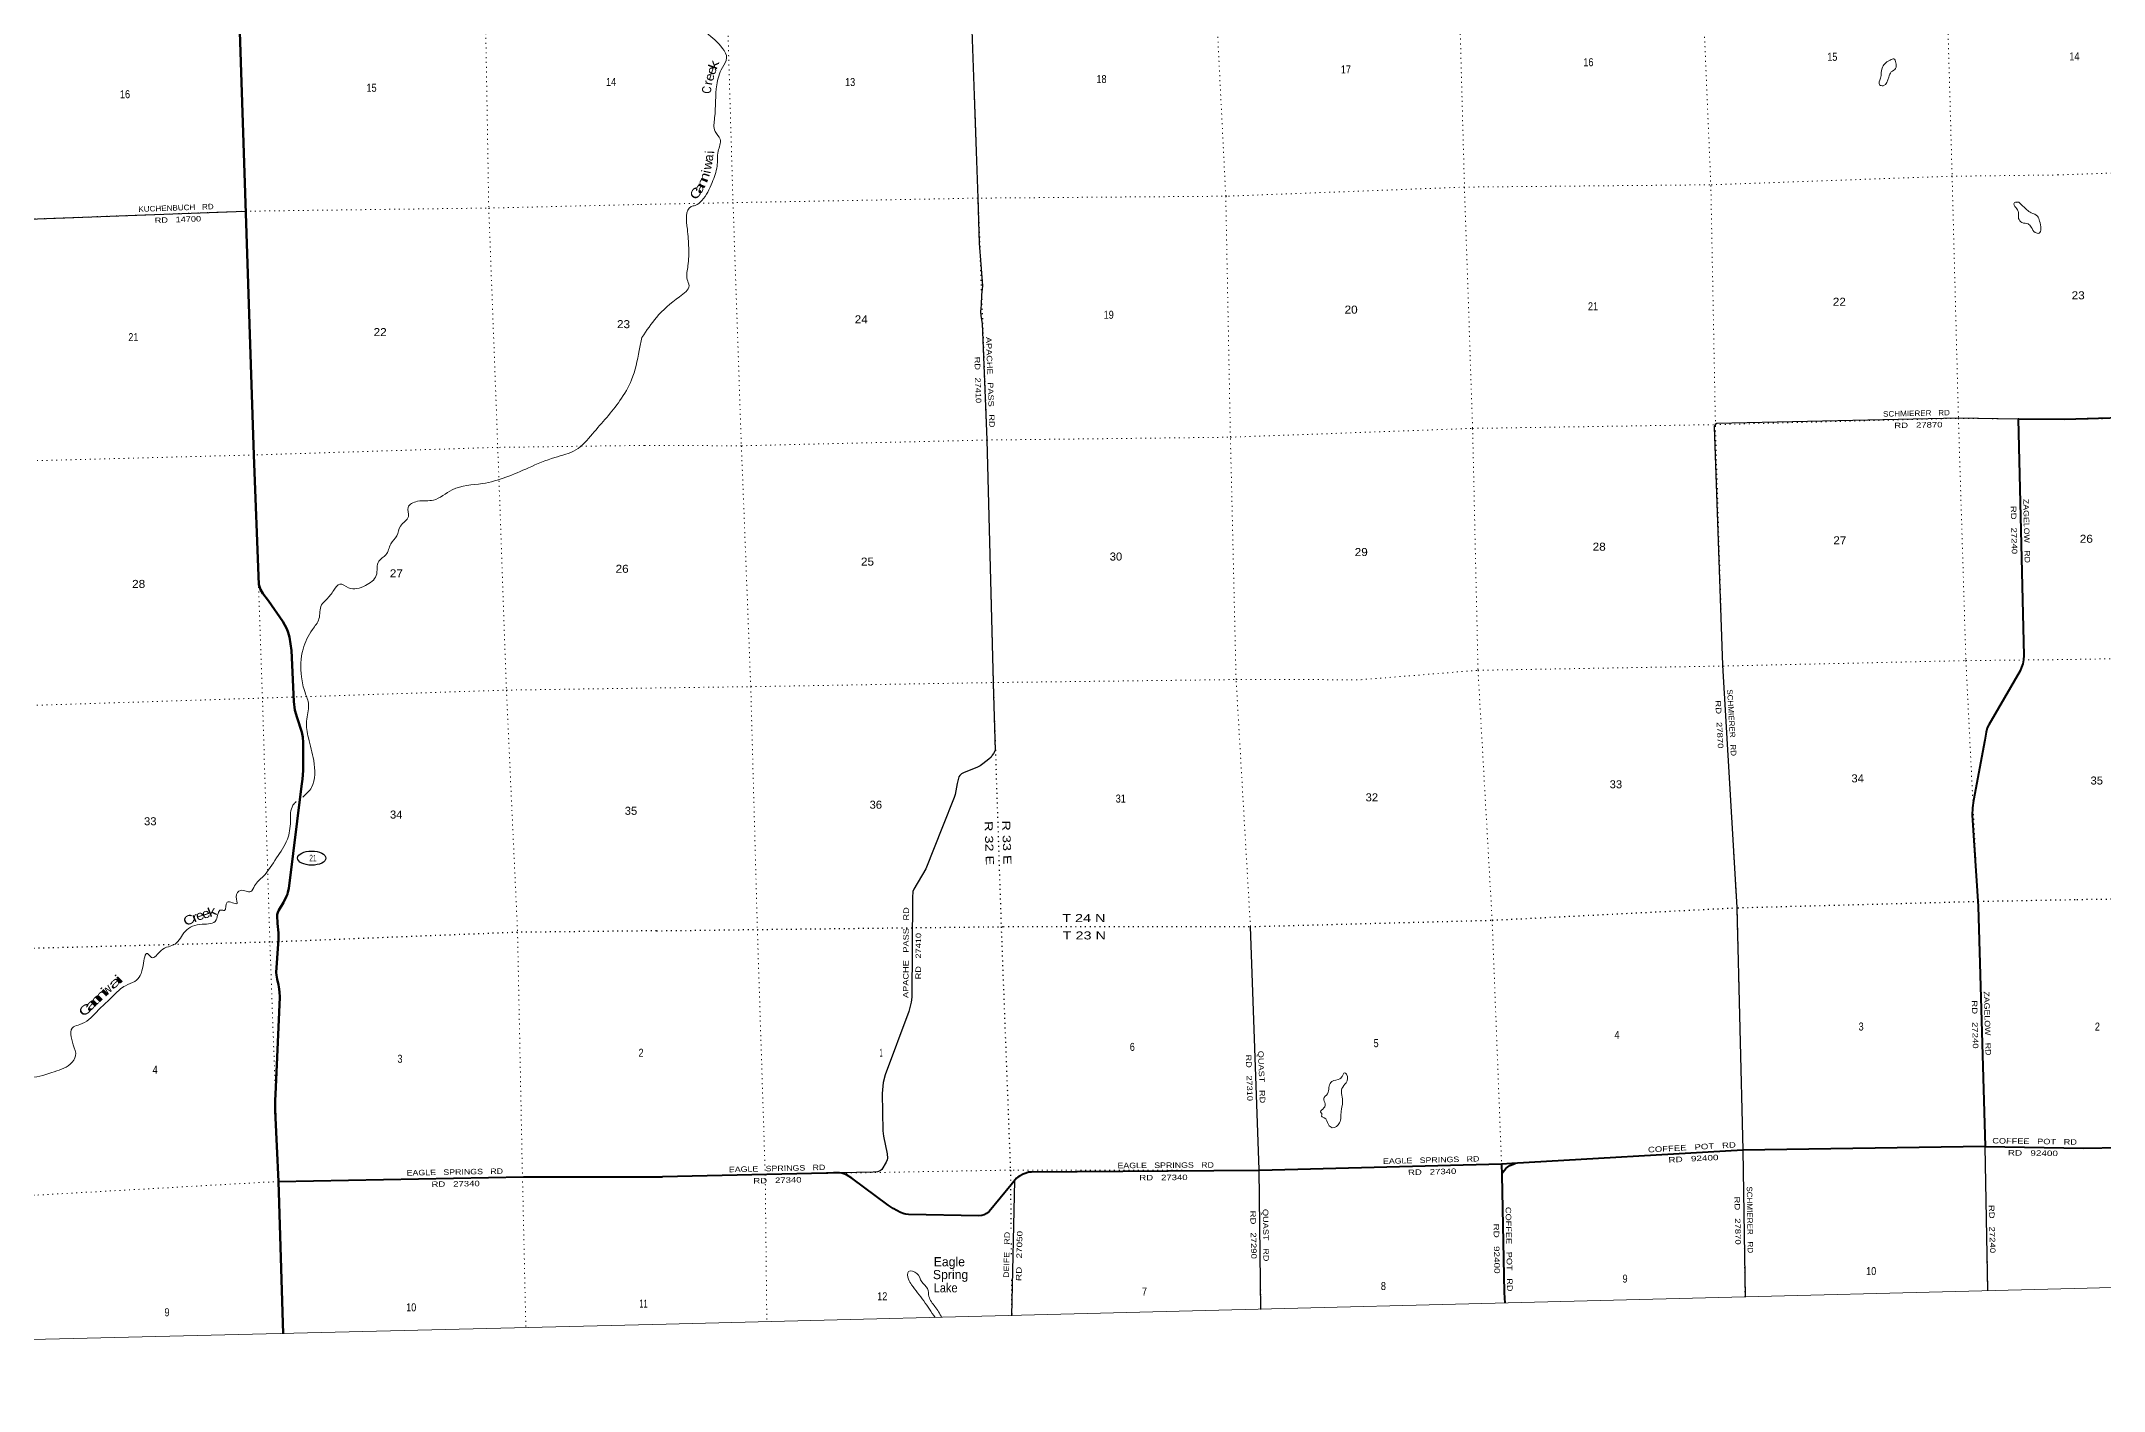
# Model space of a CAD drawing. Header units: feet. Extents: x 493183 to 745759, y 5472 to 195788.
# Drawn here: x 545696 to 590797, y 5472 to 34981 of the extents above; entities that cross this region are included whole.
import ezdxf
from ezdxf.enums import TextEntityAlignment as Align

# ---------------------------------------------------------------- set-up
doc = ezdxf.new("R2010")
doc.units = ezdxf.units.FT
doc.header["$LTSCALE"] = 70
doc.linetypes.add('DOTTED', pattern=[1.5, 0.3, -1.2])
for name, color, linetype, lineweight in [('17', 7, 'Continuous', 25), ('23', 7, 'Continuous', 70), ('26', 7, 'Continuous', 40), ('27', 7, 'Continuous', 13), ('29', 7, 'Continuous', 25), ('39', 7, 'Continuous', 13), ('4', 7, 'Continuous', 13), ('6', 7, 'DOTTED', 25), ('7', 7, 'DOTTED', 13)]:
    doc.layers.add(name, color=color, linetype=linetype, lineweight=lineweight)
doc.layers.add('30', color=7, linetype='Continuous')
doc.layers.add('41', color=7, linetype='Continuous')

msp = doc.modelspace()

# ---------------------------------------------------------------- linework, layer by layer
at = {"layer": '17'}
msp.add_ellipse((551610.7, 17118.67), major_axis=(309.24, -1), ratio=0.500121, dxfattribs=at)
at = {"layer": '23'}
msp.add_line((550886.18, 10048.26), (550983.95, 6719.19), dxfattribs=at)
msp.add_lwpolyline([(549994.65, 36510.94), (550346.94, 25927.27), (550451.41, 23098.38), (550487.26, 22990.76), (550537.78, 22906.92), (550668.42, 22744.81), (550979.02, 22292.78), (551064.87, 22133.79), (551096.74, 22050.09), (551124.06, 21947.63), (551148.52, 21806.95), (551165.08, 21660.43), (551217.73, 20543.22), (551240.32, 20354.32), (551288.53, 20188.21), (551394.59, 19874.36), (551415.42, 19762.18), (551424.22, 19643.32), (551423.38, 19036.74), (551410.94, 18844.95), (551386.36, 18693.22), (551107.31, 16455.61), (551089.77, 16371.17), (551077.82, 16333.3), (551059.03, 16285.17), (550991.77, 16150.55), (550891.14, 15980.86), (550866.7, 15928.73), (550856.74, 15888.87), (550855.69, 15863.13), (550859.8, 15689.91), (550881.64, 15481.32), (550885.06, 15388.23), (550881.64, 15309.93), (550874.42, 15242.87), (550834.95, 14615.18), (550836.82, 14559.58), (550852.52, 14468.49), (550880.64, 14350.32), (550890.63, 14304.15), (550904.54, 14192.88), (550910.11, 14076.89), (550825.95, 12107.97), (550810.8, 11813.37), (550810.06, 11589.66), (550884.94, 10047.97)], dxfattribs=at)
at = {"layer": '26'}
for p, q in [((577855.41, 10439.22), (577628.54, 10429.44)), ((577628.54, 10429.44), (577632.44, 10193.61))]:
    msp.add_line(p, q, dxfattribs=at)
for points in [[(589936.21, 26709.72), (588943.47, 26720.16), (588923.43, 26720.79), (589046.62, 21552.78), (589038.75, 21453.08), (589023.82, 21366.43), (588999.93, 21291.73), (588965.8, 21216.82), (588285.25, 20033.96), (588250.44, 19966.62), (588227.66, 19869.71), (588194.33, 19699.84), (587949.29, 18375.53), (587927.81, 18219.98), (587922.57, 18056.65), (588049.59, 16065.81), (588201.29, 10812.66), (590352.68, 10778.09)], [(597895.67, 26939.93), (589936.21, 26709.72)], [(590352.68, 10778.09), (599254.69, 10934.88)], [(577628.54, 10429.44), (572336.95, 10287.64), (567352.56, 10253.72), (567286.94, 10247.91), (567233.19, 10232.97), (567164.51, 10209.07), (567083.89, 10167.24), (567051.04, 10142.59), (567022.53, 10118.93), (566906.16, 9975.81), (566424.71, 9394.99), (566364.25, 9345.57), (566316.47, 9318.68), (566265.71, 9300.75), (566200.85, 9294.31), (564657.34, 9327.56), (564599.48, 9332.12), (564563.64, 9341.08), (564483.02, 9370.96), (564321.77, 9460.6), (564216.69, 9533.41), (563418.92, 10123.92), (563306.5, 10194.12), (563249.77, 10218.02), (563204.98, 10229.97), (563148.24, 10235.95), (563018.16, 10235.75), (562870.52, 10231.46), (559284.04, 10147.72)], [(577631.95, 10222.99), (577722.93, 10328.77), (577758.76, 10360.14), (577812.51, 10394.5), (577923.81, 10441.29)], [(588201.29, 10812.66), (582907.92, 10729.94), (577855.41, 10439.22)], [(550886.18, 10048.26), (556238.4, 10150.1), (559284.04, 10147.72)], [(577632.44, 10193.61), (577683.02, 7622.18), (577698.73, 7386.65)]]:
    msp.add_lwpolyline(points, dxfattribs=at)
at = {"layer": '29'}
for p, q in [((588264.21, 7659.37), (588201.29, 10812.66)), ((566917.35, 7113.47), (566982, 10069.08))]:
    msp.add_line(p, q, dxfattribs=at)
for points in [[(565986.32, 36864.65), (566177.12, 31551.55), (566178.37, 31535.26), (566202.78, 30565.71), (566281.6, 29634.62), (566256.54, 29438.17), (566252.54, 29218.22), (566237.79, 29070.51), (566239.27, 28975.77), (566273.77, 28807.52), (566370.65, 26264.7), (566513.46, 20957.81), (566513.46, 20935.25), (566559, 19469.56), (566521.65, 19407.5), (566492.03, 19367.35), (566465.21, 19328.2), (566415.54, 19279.43), (566286.37, 19179.45), (566230.49, 19140.3), (566171.38, 19107.95), (565866.1, 18987.08), (565821.4, 18961.35), (565784.11, 18927.68), (565763.27, 18893.13), (565722.06, 18748.14), (565678.33, 18509.5), (565662.45, 18447.69), (565405.98, 17802.03)], [(536674.81, 30867.33), (539531.44, 30921.25), (544827.6, 31069.07), (550156.72, 31264.62)], [(588923.43, 26720.79), (587617.86, 26735.81), (582335.56, 26625.63), (582299.09, 26602.6), (582277.79, 26549.09), (582458.11, 21337.96), (582770.77, 16036.82), (582908.04, 10730.4), (582952.17, 7521.63)], [(565405.98, 17802.03), (565041.42, 16884.27), (564777.04, 16439.87), (564757.31, 16391.16), (564747.34, 16259.39), (564734.93, 14078.96), (564721.55, 13966.36), (564665.76, 13764.07), (564149.27, 12382.64), (564109, 12210.85), (564087.59, 11970.16), (564100.09, 11154.58), (564114.03, 11035.3), (564196.91, 10650.86), (564202.92, 10559.57), (564196.21, 10518.19), (564175.28, 10470.65), (564074.08, 10312), (564037.49, 10277.72), (563981.61, 10258.71), (563889.95, 10252), (563148.24, 10235.95)], [(572366.97, 7250.9), (572325.67, 10301.43), (572136.73, 15621.4)]]:
    msp.add_lwpolyline(points, dxfattribs=at)
at = {"layer": '39'}
msp.add_line((588895.94, 31453.42), (588884.99, 31459.54), dxfattribs=at)
for points in [[(562842.92, 41285.65), (562426.63, 41101.82), (561781.14, 40811.35), (561271.23, 40671.02), (560925.53, 40282.43), (560457.98, 39449.79), (560485.98, 39152.16), (560506.16, 38844.27), (560321.61, 38556.01), (560017.91, 37952.73), (559354.85, 36787.24), (559426.33, 36218.51), (559612.53, 35747.06), (560242.48, 35162.55), (560592.99, 34825.75), (560683.39, 34616.16), (560589.85, 34404.49), (560466.27, 34026.89), (560420.45, 33304.41), (560432.23, 33008.43), (560541.84, 32837.55), (560500.13, 32576.66), (560474.36, 32247.59), (560364.34, 31892.47), (560144.14, 31498.62), (559997.29, 31392.57), (559909.06, 31364.41), (559824.8, 30874.84), (559853.72, 30464.37), (559837.67, 30073.05), (559821.26, 29772.41), (559861.21, 29636.26), (559653.23, 29393.83), (559149.41, 28943.28), (558830.87, 28505.38)], [(586038.99, 34519.82), (586068.73, 34536.43), (586128.71, 34568.17), (586206.79, 34598.12), (586247.44, 34512.37), (586246.67, 34387.41), (586151.62, 34310.73), (586093.99, 34194.57), (585975.52, 34008.55), (585896.18, 34026.93), (585914.52, 34176.47), (585949.35, 34390.86), (586007.45, 34488.89), (586038.99, 34519.82)], [(588936.64, 31462.57), (588904.07, 31465.08), (588842.71, 31452.55), (588836.05, 31397.99), (588913.6, 31292.91), (588931.56, 31224.79), (588934.61, 31107.97), (589007.76, 31016.9), (589142.03, 30985.63), (589210.5, 30918.64), (589300.55, 30799.72), (589383.83, 30785.46), (589421.92, 30874.98), (589391.07, 31049.62), (589347.87, 31155.47), (589212.5, 31229.03), (589030.67, 31378.14), (588936.64, 31462.57)], [(558830.87, 28505.38), (558773.39, 28216.41), (558603.74, 27576.9), (558351.25, 27125.23), (557749.62, 26395.39), (557385.93, 26044.45), (556925.33, 25879.09), (556351, 25653.29), (555343.31, 25308.94), (554682.21, 25174.24), (554271.4, 24947.34), (553924.82, 24920.99), (553717.86, 24786.36), (553726.22, 24589.12), (553549.14, 24380.5), (553475.08, 24167.69), (553339.75, 23988.01), (553233.95, 23750.46), (553077.52, 23612.71), (553021.81, 23299.51), (552786.44, 23079.78), (552412.1, 23030.78), (552222.65, 23109.97), (552092.41, 22974.7), (551933.26, 22776.47), (551826.96, 22653.72), (551769.02, 22350.55), (551626.76, 22118.39), (551420.19, 21689.7), (551385.06, 21082.8), (551465.24, 20739.81), (551541.68, 20475.31), (551495.1, 20113.94), (551539.45, 19748.15), (551653.25, 19252.69), (551607.58, 18665.74), (551416.13, 18452.93)], [(551273.9, 18357.46), (551200.39, 18273.74), (551145.65, 17916.25), (551077.42, 17530.32), (550840.1, 17123.24), (550548.21, 16719.2), (550361.04, 16510.4), (550279, 16386.07), (550056.4, 16412.3), (549958.61, 16269.55), (549977.97, 16122.86), (549761.34, 16153.22), (549700.62, 15976.9), (549627.81, 15983.66), (549523.54, 15768.29), (549214.77, 15674.13), (548842.81, 15516.41), (548624.82, 15240.59), (548315.05, 15100.09), (548108.53, 14945.33), (548019.87, 15030.35), (547922.58, 14772.81), (547740.52, 14423.11), (547534.69, 14328.78), (547300.68, 14139.29), (546901.51, 13749.44), (546538.07, 13479.08), (546401.85, 13432.32), (546396.42, 13035.43), (546448.03, 12798.68), (546330.99, 12613.3), (545927.28, 12430.83), (545404.25, 12350.97), (545115.02, 12470.67), (544878.97, 12373.79), (544501.25, 12018.57), (544412.06, 11851.81), (544140.06, 11645.52), (543711.53, 11398.16), (543554.17, 11302.69), (543338.8, 11459.96), (543072.17, 11469.29), (542701.14, 11545.22), (542447.33, 11429.9), (542237.69, 11325.43), (542314.56, 11133.45), (542230.29, 10926.49), (542048.95, 10727.87), (541597.16, 10621.08), (540746.23, 10491.04), (540304.23, 10305.87), (539497.79, 9804), (539058.43, 9498.03), (538910.7, 9239.58), (538647.75, 8989.14)], [(573746.53, 11884.13), (573836.86, 11997.52), (573859.55, 12135.06), (573917.65, 12233.09), (574094, 12293.44), (574154.65, 12371.37), (574191.78, 12420.57), (574237.02, 12391.35), (574227.67, 12207.75), (574137.98, 12080.8), (574135.76, 11933.64), (574154.01, 11776.86), (574120.67, 11582.65), (574084.86, 11327.93), (573927.86, 11223.67), (573841.14, 11292.27), (573752.32, 11441.44), (573694.9, 11472.4), (573697.36, 11532.92), (573672.16, 11568.63), (573744.72, 11654.89), (573761.77, 11776.18), (573742, 11836.2), (573746.53, 11884.13)], [(565240.49, 7070.96), (564994.87, 7435.54), (564728.86, 7788.33), (564660.98, 7909.75), (564660.66, 8077.01), (564841.61, 8038.72), (564951.64, 7851.74), (565074.71, 7707.36), (565107.63, 7530.75), (565238.71, 7311.99), (565390.81, 7074.72)]]:
    msp.add_spline(points, degree=3, dxfattribs=at)
at = {"layer": '4'}
msp.add_lwpolyline([(493183.04, 189004.41), (524001.53, 189703.99), (554819.03, 190445.97), (585635.48, 191230.33), (616450.81, 192057.09), (647264.99, 192926.23), (678077.93, 193837.75), (708889.59, 194791.66), (739699.91, 195787.95), (745759.19, 12310.89), (714696.49, 11306.43), (683632.43, 10344.71), (652567.07, 9425.72), (621500.49, 8549.46), (590432.73, 7715.93), (559363.85, 6925.15), (528293.91, 6177.1), (497222.97, 5471.78)], close=True, dxfattribs=at)
at = {"layer": '6'}
for p, q in [((566902.52, 8690.48), (566904.96, 8430.51)), ((566910.01, 7894), (566917.35, 7113.47))]:
    msp.add_line(p, q, dxfattribs=at)
for points in [[(565640.61, 48408.2), (565798.97, 42194.63), (565984.63, 36870.4), (566178.27, 31550.38), (566373.14, 26260.61), (566511.74, 20957.5), (566685.7, 15616.89), (566887.42, 10297.04), (566899.84, 8976.05)], [(590210.56, 16214.36), (593322.38, 16261.45), (598637.68, 16189.65), (603814.75, 16157.56), (609175.99, 16622.73), (614517.87, 17051.27), (615375.46, 17052.83)], [(559150.76, 15529.62), (561355.37, 15558.64), (566734.15, 15619.98), (572128.65, 15621.22), (577422.46, 15761.28), (582793.69, 16034.06), (588053.15, 16173.35), (590210.56, 16214.36)], [(559150.76, 15529.62), (556111.45, 15495.53), (550694.77, 15281.69), (545351.2, 15139.66), (539985.92, 14975.08), (534730.71, 14880.28), (529379.09, 14905.98), (528088.86, 14944.33)]]:
    msp.add_lwpolyline(points, dxfattribs=at)
at = {"layer": '7'}
for points in [[(582952.17, 7521.63), (582908.04, 10730.4), (582771.46, 16033.56), (582465.87, 21304.74), (582306.04, 26569.09), (582205.54, 31806.54), (581976.31, 37250.72), (581949.85, 42518.04), (581741.73, 48778.87)], [(560263.62, 48264.36), (560459.43, 42101.92), (560665.3, 36778.14), (560822.72, 31451.26), (561006.15, 26135.04), (561210.55, 20867.66), (561355.37, 15558.64), (561527.09, 10200.08), (561562.13, 6979.7)], [(572366.97, 7250.9), (572324.62, 10289.15), (572136.73, 15621.4), (571823.67, 21023.4), (571699.32, 26322.8), (571597.93, 31594.49), (571328.31, 36959.17), (571224.01, 42265.06), (571030.91, 48415.39)], [(576343.75, 48678.81), (576557.4, 42438.25), (576671.65, 37138.63), (576817.48, 31791.34), (576995.81, 26515.32), (577113.84, 21225.85), (577422.46, 15761.28), (577628.49, 10431.45), (577698.73, 7386.65)], [(550983.95, 6719.19), (550886.18, 10048.26), (550694.77, 15281.69), (550533.39, 20618.38), (550348.24, 25934.51), (550156.72, 31264.62), (550007.41, 36510.9), (549827.31, 41780.79), (549657.62, 47864.59)], [(555027.78, 48136.6), (555160.22, 41948.82), (555391.91, 36627.48), (555481.71, 31333.81), (555679.17, 26100.49), (555868.19, 20792.49), (556111.45, 15495.53), (556218.54, 10149.81), (556293.84, 6849.33)], [(587384.96, 35456.19), (587481.04, 32028.82), (587619.38, 26735.78), (587782.12, 21437.24), (588044.15, 16173.51), (588201.31, 10814.03), (588264.21, 7659.37)], [(589796.42, 32057.15), (587481.04, 32028.82), (582180.35, 31842.26), (576817.48, 31791.34), (571624.25, 31593.06), (566178.27, 31550.38), (560822.72, 31451.26), (558757.48, 31410.49)], [(589796.42, 32057.15), (592646.62, 32154.44), (597929.33, 32233.17), (603336.84, 32308.1), (608655.12, 32417.71), (609598, 32452.34)], [(527719.28, 30746.46), (529003.79, 30726.63), (534325.7, 30844.11), (539521.34, 30921.06), (544814.34, 31068.23), (550156.72, 31264.62), (555481.71, 31333.81), (558757.48, 31410.49)], [(620980.3, 27453.27), (619415.95, 27391.88), (614110.23, 27258.31), (608799.87, 27154.89), (603377.89, 27001.08), (598086.51, 26952.43), (592869.06, 26771.51), (589936.21, 26709.72)], [(558887.91, 26143.56), (561006.15, 26135.04), (566373.14, 26260.61), (571699.32, 26322.8), (576995.81, 26515.32), (582299.24, 26597.15), (587619.38, 26735.78), (589936.21, 26709.72)], [(558887.91, 26143.56), (555679.17, 26100.49), (550348.24, 25934.51), (545008.65, 25794.56), (539683.11, 25658.89), (534468.91, 25547.94), (529100.38, 25552.3), (527840.3, 25571.98)], [(590073.41, 21461.62), (593051.04, 21517.97), (598571.15, 21594.92), (603588.43, 21746.94), (608909.61, 21843.74), (614219.95, 21938.41), (619509.76, 22160.4), (621123.67, 22243.28)], [(559019.31, 20838.05), (561210.55, 20867.66), (566511.74, 20957.5), (571823.67, 21023.4), (574557.43, 21019.79), (577113.84, 21225.85), (582473.58, 21319.02), (587782.12, 21437.24), (590073.41, 21461.62)], [(527965.33, 20226.28), (529234.43, 20166.48), (534586.03, 20200.96), (539872.34, 20340.83), (545182.36, 20448.02), (550533.39, 20618.38), (555868.19, 20792.49), (559019.31, 20838.05)], [(621410.04, 11836.59), (620049.33, 11798.49), (614575.01, 11744.54), (609244.69, 11535.94), (603907.26, 11184.08), (598730.06, 10925.64), (593376.03, 10831.69), (590352.68, 10778.09)], [(590352.68, 10778.09), (588201.31, 10814.03), (582908.04, 10730.4), (577628.54, 10429.44), (572324.62, 10289.15), (566887.42, 10297.04), (561516.09, 10199.96), (559284.04, 10147.72)], [(559284.04, 10147.72), (556218.54, 10149.81), (550886.18, 10048.26), (545548.12, 9747.2), (540192.13, 9619.04), (534840.04, 9497), (529496.05, 9558.39), (528214.47, 9574.18)]]:
    msp.add_lwpolyline(points, dxfattribs=at)

# ---------------------------------------------------------------- texts
at = {"layer": '17', "width": 0.6}
msp.add_text('21', height=140, dxfattribs=at).set_placement((551636.74, 17050.36), align=Align.CENTER)
at = {"layer": '27'}
for s, rotation, width, p in [('RD   27240', 271.369, 1.3, (588762.51, 24820.57)), ('ZAGELOW   RD', 271.366, 1.2, (589035.11, 24973.01)), ('RD   27240', 271.369, 1.3, (587909.75, 14007.64)), ('ZAGELOW   RD', 271.654, 1.2, (588173.43, 14202.36)), ('COFFEE   POT   RD', 3.263, 1.3, (580833.59, 10682.26)), ('COFFEE   POT   RD', 359.079, 1.25, (588359.51, 10880.59)), ('EAGLE   SPRINGS   RD', 1.338, 1.2, (560734.68, 10249.72)), ('EAGLE   SPRINGS   RD', 0.39, 1.2, (569230.91, 10336.5)), ('EAGLE   SPRINGS   RD', 1.535, 1.2, (575037.11, 10430.02)), ('RD   92400', 3.003, 1.35, (581279.99, 10458.84)), ('RD   92400', 359.191, 1.35, (588698.31, 10617.75)), ('EAGLE   SPRINGS   RD', 1.09, 1.2, (553686.79, 10175.76)), ('RD   27340', 1.003, 1.3, (554230.21, 9926.33)), ('RD   27340', 1.338, 1.3, (561267.8, 10002.03)), ('RD   27340', 0.39, 1.3, (569708.35, 10071.66)), ('RD   27340', 1.535, 1.3, (575585.65, 10186.13)), ('COFFEE   POT   RD', 271.127, 1.25, (577716.29, 9490.07)), ('RD   92400', 270.936, 1.35, (577453.63, 9128.03))]:
    msp.add_text(s, height=120, rotation=rotation, dxfattribs=dict(at, width=width)).set_placement(p)
at = {"layer": '30'}
for s, rotation, width, p in [('KUCHENBUCH   RD', 2.102, 1.1, (547821.81, 31248.99)), ('APACHE   PASS   RD', 272.182, 1.25, (566353.02, 28513.29)), ('SCHMIERER   RD', 1.195, 1.1, (585972.4, 26771.5)), ('SCHMIERER   RD', 273.375, 1.1, (582559.54, 20807.05)), ('APACHE   PASS   RD', 89.674, 1.25, (564657.82, 14060.16)), ('QUAST   RD', 272.034, 1.25, (572303.27, 12904.4)), ('SCHMIERER   RD', 270.788, 1.1, (582990.62, 9940.79)), ('QUAST   RD', 270.776, 1.25, (572407.25, 9446.6)), ('DEIFE   RD', 88.747, 1.2, (566855.56, 7940.33))]:
    msp.add_text(s, height=120, rotation=rotation, dxfattribs=dict(at, width=width)).set_placement(p)
for s, rotation, width, p in [('RD   14700', 2.237, 1.25, (548686.5, 31022.59)), ('RD   27410', 271.761, 1.25, (566118.57, 27573.45)), ('RD   27870', 1.102, 1.3, (586744.78, 26528.95)), ('RD   27870', 273.229, 1.3, (582331.81, 20039.32)), ('RD   27410', 89.674, 1.25, (564934.59, 14974.57)), ('RD   27310', 271.918, 1.25, (572053.32, 12313.68)), ('RD   27870', 271.318, 1.3, (582731.66, 9191.33)), ('RD   27240', 271.568, 1.3, (588297.35, 9007.59)), ('RD   27290', 271.208, 1.3, (572144.58, 8881.57)), ('RD   27050', 88.747, 1.35, (567141.1, 8418.11))]:
    msp.add_text(s, height=120, rotation=rotation, dxfattribs=dict(at, width=width)).set_placement(p, align=Align.CENTER)
at = {"layer": '41'}
for s, rotation, width, p in [('e', 73.232, 1.1, (560402.43, 34169.82)), ('k', 69.607, 1.4, (560494.42, 34434.75)), ('e', 71.607, 1.15, (560447.61, 34310.29)), ('C', 84.026, 0.85, (560345.52, 33907.55)), ('r', 80.508, 1.05, (560369.17, 34057.62)), ('a', 84.878, 0.95, (560388.07, 32426.7)), ('n', 71.973, 1.25, (560290.62, 31985.45)), ('w', 78.735, 1.1, (560360.69, 32261.63)), ('C', 58.944, 1.35, (560093.69, 31607.38)), ('a', 62.024, 1.5, (560170.5, 31723.29)), ('n', 66.333, 1.4, (560237.18, 31850.91)), ('C', 26.278, 1.25, (548968.77, 15679.13)), ('r', 23.116, 1.45, (549095.07, 15734.16)), ('e', 18.116, 1.15, (549194.08, 15772.44)), ('e', 17.99, 1.15, (549325.23, 15812.68)), ('k', 20.928, 1.4, (549465.83, 15857.14)), ('a', 40.303, 1.95, (547365.79, 14325.65)), ('i', 43.691, 1.85, (547460.41, 14410.02)), ('a', 44.287, 2.1, (546851.28, 13850.53)), ('n', 44.325, 2.1, (546954.82, 13946.42)), ('n', 44.325, 2.1, (547062.54, 14046.5)), ('i', 44.321, 1.9, (547148.7, 14130.64)), ('C', 36.376, 1.5, (546719.45, 13724.5))]:
    msp.add_text(s, height=200, rotation=rotation, dxfattribs=dict(at, width=width)).set_placement(p, align=Align.CENTER)
for s, rotation, p in [('i', 87.167, (560413.54, 32550.35)), ('i', 77.685, (560331.4, 32107.09)), ('w', 44.321, (547196.21, 14172.26))]:
    msp.add_text(s, height=200, rotation=rotation, dxfattribs=at).set_placement(p, align=Align.CENTER)
for s, p in [('Spring', (565193.98, 7912.45)), ('Eagle', (565211.77, 8192.9))]:
    msp.add_text(s, height=200, dxfattribs=at).set_placement(p)
at = {"layer": '41', "width": 0.9}
msp.add_text('Lake', height=200, dxfattribs=at).set_placement((565211.77, 7623.07))
at = {"layer": '6', "width": 1.35}
for s, rotation, p in [('R 32 E', 271.866, (566322.79, 17926.5)), ('R 33 E', 271.866, (566706.97, 17938.36)), ('T 24 N', 0.013, (568020.72, 15720.28)), ('T 23 N', 0.013, (568030.82, 15340.27))]:
    msp.add_text(s, height=175, rotation=rotation, dxfattribs=at).set_placement(p)
at = {"layer": '7'}
for s, width, p in [('15', 0.85, (584750.53, 34553.47)), ('17', 0.85, (574114.17, 34277.44)), ('16', 0.85, (579417.53, 34435.21)), ('16', 0.85, (547417.11, 33735.67)), ('15', 0.85, (552808.15, 33876.16)), ('14', 0.85, (558045.68, 34004.64)), ('13', 0.85, (563273.41, 34000.73)), ('18', 0.85, (568769.33, 34066.7)), ('22', 1.1, (584871.72, 29197.29)), ('23', 1.1, (558285.01, 28707.32)), ('24', 1.1, (563483.83, 28812.08)), ('19', 0.85, (568927.39, 28912.5)), ('20', 1.1, (574195.56, 29024.96)), ('21', 0.85, (579518.4, 29098.63)), ('21', 0.85, (547599.15, 28423.14)), ('22', 1.1, (552963.15, 28533.23)), ('28', 1.1, (579620.34, 23841.54)), ('27', 1.1, (584882.92, 23980.42)), ('26', 1.1, (558254.77, 23358.1)), ('25', 1.1, (563620.26, 23514.96)), ('30', 1.05, (569060.41, 23626.04)), ('29', 1.1, (574416.86, 23723.89)), ('28', 1.1, (547682.6, 23027.25)), ('27', 1.1, (553317.4, 23258.48)), ('34', 1.05, (585278.75, 18774.75)), ('31', 0.85, (569191.83, 18333.74)), ('32', 1.05, (574655.26, 18359.8)), ('33', 1.05, (579991.77, 18645.91)), ('34', 1.05, (553321.69, 17983.71)), ('35', 1.05, (558454.98, 18066.02)), ('36', 1.05, (563808.7, 18198.98)), ('33', 1.05, (547943.36, 17837.28)), ('6', 0.85, (569499.05, 12903.99)), ('5', 0.85, (574830.11, 12984.95)), ('4', 0.85, (580096.61, 13164.71)), ('3', 0.85, (585435.89, 13348.99)), ('3', 0.85, (553484.02, 12643.85)), ('2', 0.85, (558756.62, 12775.43)), ('1', 0.4, (564028.44, 12776.76)), ('4', 0.85, (548130.81, 12403.66)), ('10', 0.85, (585600.42, 8001.19)), ('7', 0.85, (569764.42, 7551.86)), ('8', 0.85, (574989.65, 7674.71)), ('9', 0.85, (580274.29, 7836.27)), ('9', 0.85, (548390.66, 7100.5)), ('10', 0.85, (553675.11, 7208.68)), ('11', 0.65, (558773.94, 7289.12)), ('12', 0.85, (563975.29, 7449.53))]:
    msp.add_text(s, height=175, dxfattribs=dict(at, width=width)).set_placement(p)
for s, width, p in [('14', 0.85, (590154.9, 34562.57)), ('23', 1.1, (590237.51, 29338.19)), ('26', 1.1, (590415.34, 24014.21)), ('35', 1.05, (590644.19, 18727.93)), ('2', 0.85, (590657.24, 13347.42))]:
    msp.add_text(s, height=175, dxfattribs=dict(at, width=width)).set_placement(p, align=Align.CENTER)

doc.saveas('drawing.dxf')
